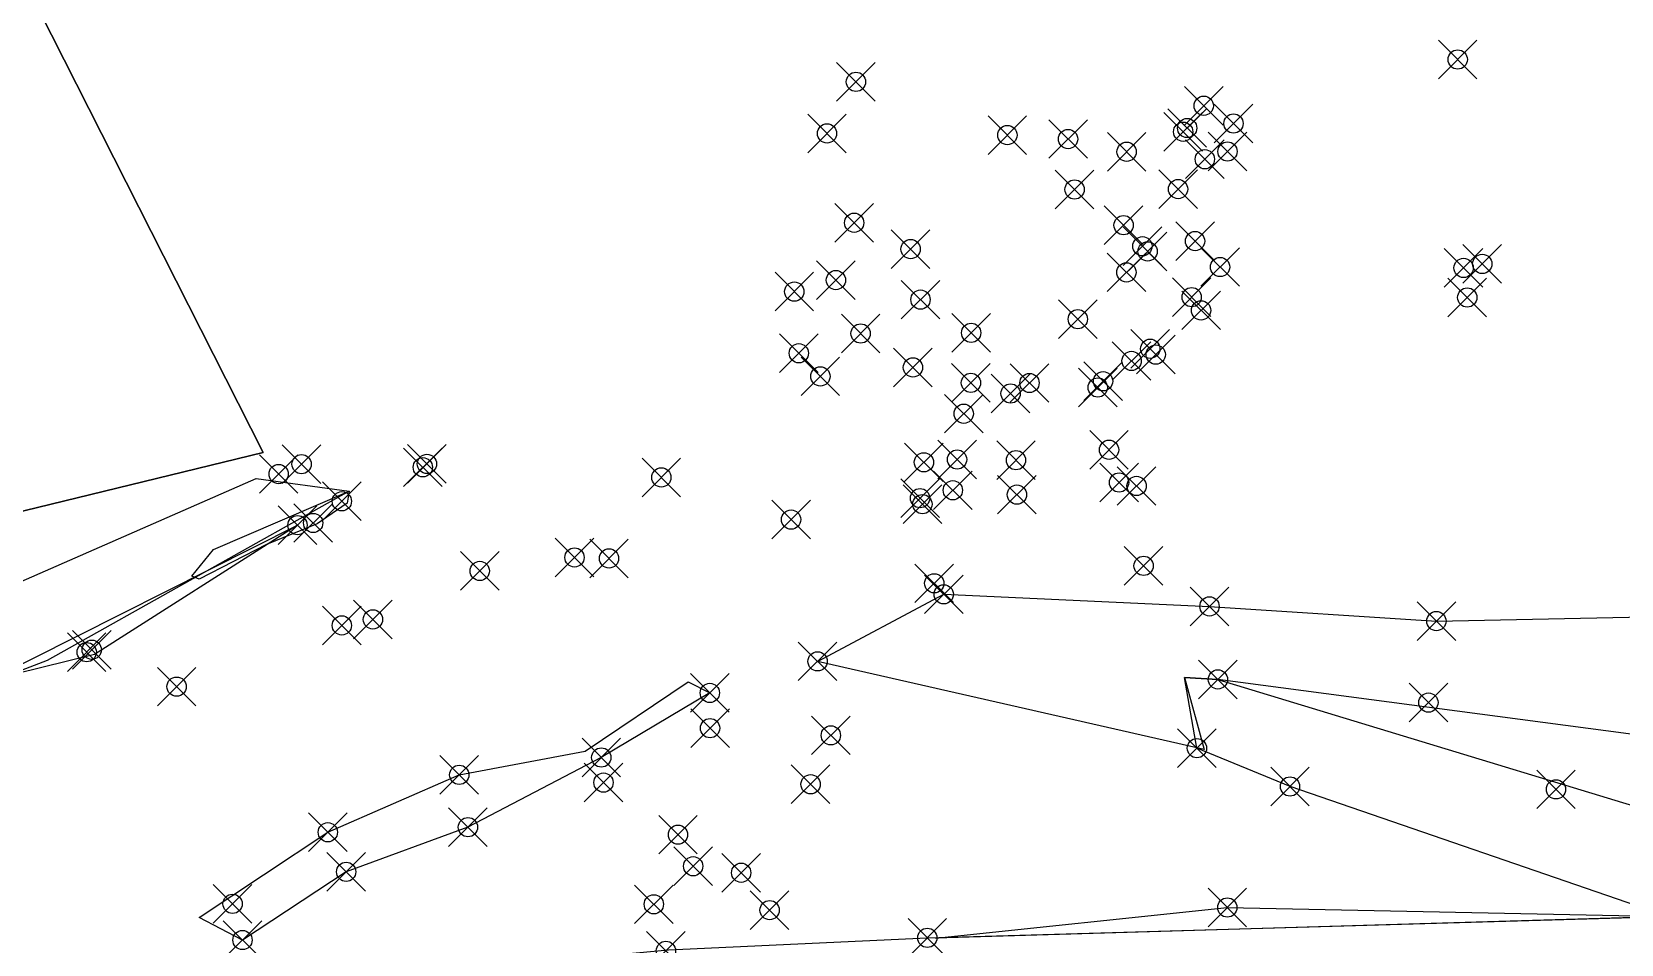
# Model space of a CAD drawing. Extents: x 83 to 1412852, y -76 to 4931706.
# Drawn here: x 1412690.2 to 1412756.1, y 4931586.4 to 4931624.3 of the extents above; entities that cross this region are included whole.
import ezdxf

# ---------------------------------------------------------------- set-up
doc = ezdxf.new("R2010")
doc.units = 0
doc.header["$MEASUREMENT"] = 0
doc.header["$PDMODE"] = 35
doc.header["$PDSIZE"] = 0.8
for name, color, linetype in [('Buildings-21-08-2020', 1, 'CONTINUOUS'), ('BUILDINGS21082020 entities', 1, 'CONTINUOUS'), ('Ground topo-Rev01', 1, 'CONTINUOUS'), ('New scratch layer', 1, 'CONTINUOUS'), ('nz-property-titles(LINZ DOWNLOAD)', 1, 'CONTINUOUS')]:
    doc.layers.add(name, color=color, linetype=linetype)

msp = doc.modelspace()

# ---------------------------------------------------------------- linework, layer by layer
at = {"layer": 'Buildings-21-08-2020', "color": 7}
for p in [(1412749.284, 4931623.138, 47.28), (1412738.753, 4931621.219, 47.09), (1412739.988, 4931620.481, 47.18), (1412730.609, 4931620.002, 47.69), (1412733.126, 4931619.837, 47.52), (1412737.899, 4931620.14, 47.44), (1412738.064, 4931620.295, 47.19), (1412735.555, 4931619.309, 47.49), (1412739.738, 4931619.322, 47.33), (1412738.798, 4931618.999, 47.56), (1412733.397, 4931617.745, 47.8), (1412737.689, 4931617.761, 47.55), (1412724.258, 4931616.364, 47.74), (1412735.429, 4931616.263, 47.86), (1412726.597, 4931615.273, 47.74), (1412736.426, 4931615.176, 47.9), (1412738.393, 4931615.603, 47.82), (1412739.43, 4931614.528, 47.8), (1412749.528, 4931614.491, 48.98), (1412750.303, 4931614.657, 48.66), (1412723.499, 4931613.986, 47.76), (1412735.545, 4931614.306, 47.79), (1412721.774, 4931613.508, 47.75), (1412727.008, 4931613.175, 47.8), (1412738.252, 4931613.277, 47.82), (1412749.68, 4931613.265, 48.8), (1412738.641, 4931612.73, 48.76), (1412729.107, 4931611.796, 47.92), (1412733.53, 4931612.366, 47.83), (1412724.524, 4931611.77, 47.78), (1412736.534, 4931611.137, 47.84), (1412721.961, 4931610.952, 47.69), (1412735.76, 4931610.631, 47.73), (1412736.762, 4931610.895, 48.79), (1412722.854, 4931609.992, 47.68), (1412726.694, 4931610.363, 47.84), (1412729.097, 4931609.724, 47.91), (1412730.743, 4931609.28, 47.92), (1412731.529, 4931609.717, 47.91), (1412734.357, 4931609.532, 47.88), (1412734.578, 4931609.79, 49.54), (1412728.8, 4931608.443, 47.88), (1412728.525, 4931606.542, 49.39), (1412730.967, 4931606.515, 49.44), (1412734.825, 4931606.947, 51.6), (1412727.148, 4931606.426, 49.26), (1412728.348, 4931605.266, 49.4), (1412735.241, 4931605.59, 51.56), (1412735.967, 4931605.445, 51.24), (1412726.988, 4931604.939, 49.39), (1412727.087, 4931604.692, 50.89), (1412731.006, 4931605.086, 49.76), (1412736.259, 4931602.132, 50.88), (1412727.578, 4931601.407, 50.97)]:
    msp.add_point(p, dxfattribs=at)
at = {"layer": 'BUILDINGS21082020 entities', "color": 7}
for p in [(1412749.284, 4931623.138, 47.28), (1412738.753, 4931621.219, 47.09), (1412739.988, 4931620.481, 47.18), (1412730.609, 4931620.002, 47.69), (1412733.126, 4931619.837, 47.52), (1412737.899, 4931620.14, 47.44), (1412738.064, 4931620.295, 47.19), (1412735.555, 4931619.309, 47.49), (1412739.738, 4931619.322, 47.33), (1412738.798, 4931618.999, 47.56), (1412733.397, 4931617.745, 47.8), (1412737.689, 4931617.761, 47.55), (1412724.258, 4931616.364, 47.74), (1412735.429, 4931616.263, 47.86), (1412726.597, 4931615.273, 47.74), (1412736.426, 4931615.176, 47.9), (1412738.393, 4931615.603, 47.82), (1412739.43, 4931614.528, 47.8), (1412749.528, 4931614.491, 48.98), (1412750.303, 4931614.657, 48.66), (1412723.499, 4931613.986, 47.76), (1412735.545, 4931614.306, 47.79), (1412721.774, 4931613.508, 47.75), (1412727.008, 4931613.175, 47.8), (1412738.252, 4931613.277, 47.82), (1412749.68, 4931613.265, 48.8), (1412738.641, 4931612.73, 48.76), (1412729.107, 4931611.796, 47.92), (1412733.53, 4931612.366, 47.83), (1412724.524, 4931611.77, 47.78), (1412736.534, 4931611.137, 47.84), (1412721.961, 4931610.952, 47.69), (1412735.76, 4931610.631, 47.73), (1412736.762, 4931610.895, 48.79), (1412722.854, 4931609.992, 47.68), (1412726.694, 4931610.363, 47.84), (1412729.097, 4931609.724, 47.91), (1412730.743, 4931609.28, 47.92), (1412731.529, 4931609.717, 47.91), (1412734.357, 4931609.532, 47.88), (1412734.578, 4931609.79, 49.54), (1412728.8, 4931608.443, 47.88), (1412728.525, 4931606.542, 49.39), (1412730.967, 4931606.515, 49.44), (1412734.825, 4931606.947, 51.6), (1412727.148, 4931606.426, 49.26), (1412728.348, 4931605.266, 49.4), (1412735.241, 4931605.59, 51.56), (1412735.967, 4931605.445, 51.24), (1412726.988, 4931604.939, 49.39), (1412727.087, 4931604.692, 50.89), (1412731.006, 4931605.086, 49.76), (1412736.259, 4931602.132, 50.88), (1412727.578, 4931601.407, 50.97)]:
    msp.add_point(p, dxfattribs=at)
at = {"layer": 'Ground topo-Rev01', "color": 7}
for p in [(1412724.33, 4931622.21, 46.77), (1412723.13, 4931620.07, 47.1), (1412736.21, 4931615.39, 47.82), (1412736.21, 4931615.39, 47.82), (1412700.39, 4931605.94, 49.77), (1412701.34, 4931606.35, 49.84), (1412706.37, 4931606.22, 50.55), (1412706.54, 4931606.36, 50.54), (1412716.26, 4931605.8, 49.81), (1412703.01, 4931604.81, 51.04), (1412701.82, 4931603.91, 51.36), (1412721.64, 4931604.05, 50.34), (1412701.17, 4931603.82, 51.36), (1412708.73, 4931601.92, 50.35), (1412712.66, 4931602.48, 49.75), (1412714.09, 4931602.44, 49.89), (1412727.97, 4931600.95, 51.19), (1412738.99, 4931600.45, 51.63), (1412703.01, 4931599.66, 51.33), (1412704.3, 4931599.91, 51.2), (1412748.4, 4931599.84, 51.93), (1412692.64, 4931598.65, 53.07), (1412692.43, 4931598.55, 52.98), (1412722.74, 4931598.17, 51.11), (1412739.34, 4931597.42, 51.81), (1412696.16, 4931597.12, 53.49), (1412718.27, 4931596.86, 52.05), (1412748.07, 4931596.46, 51.84), (1412718.28, 4931595.4, 52.26), (1412723.29, 4931595.1, 53.42), (1412713.77, 4931594.18, 52.95), (1412738.47, 4931594.57, 51.92), (1412707.88, 4931593.46, 54.11), (1412713.86, 4931593.14, 53.11), (1412722.45, 4931593.07, 53.98), (1412742.33, 4931592.98, 52.51), (1412753.36, 4931592.86, 54.59), (1412702.43, 4931591.08, 55.68), (1412708.24, 4931591.29, 54.33), (1412716.95, 4931590.98, 56), (1412703.19, 4931589.44, 55.71), (1412717.58, 4931589.67, 56.31), (1412719.57, 4931589.4, 56.42), (1412698.48, 4931588.11, 56.87), (1412715.95, 4931588.09, 56.98), (1412720.75, 4931587.85, 56.52), (1412739.73, 4931587.96, 55.9), (1412698.89, 4931586.61, 57.09), (1412716.45, 4931586.16, 57.22), (1412727.29, 4931586.7, 56.31)]:
    msp.add_point(p, dxfattribs=at)
at = {"layer": 'New scratch layer', "color": 7, "linetype": 'Continuous', "flags": 128}
for points in [[(1412663.967, 4931591.033), (1412678.589, 4931597.073), (1412689.714, 4931601.488), (1412699.464, 4931605.75), (1412703.311, 4931605.231), (1412690.791, 4931598.203), (1412676.699, 4931592.782), (1412668.541, 4931589.215), (1412663.967, 4931591.033)], [(1412699.887, 4931603.019), (1412697.088, 4931601.581), (1412696.794, 4931601.709), (1412697.682, 4931602.808), (1412703.311, 4931605.231), (1412703.228, 4931604.736), (1412701.983, 4931603.869), (1412699.887, 4931603.019)], [(1412688.376, 4931597.369), (1412701.17, 4931603.82), (1412692.748, 4931598.455), (1412688.376, 4931597.369)], [(1412727.97, 4931600.95), (1412738.99, 4931600.45), (1412748.4, 4931599.84), (1412761.03, 4931600.1), (1412771.45, 4931601.98), (1412777.75, 4931600.38), (1412773.48, 4931596.39), (1412761.8, 4931594.44), (1412739.34, 4931597.42), (1412737.953, 4931597.495), (1412738.764, 4931594.516), (1412722.74, 4931598.17), (1412727.97, 4931600.95)], [(1412739.34, 4931597.42), (1412764.26, 4931589.84), (1412758, 4931587.58), (1412742.33, 4931592.98), (1412738.47, 4931594.57), (1412737.953, 4931597.495), (1412739.34, 4931597.42)], [(1412697.089, 4931587.542), (1412702.43, 4931591.08), (1412707.88, 4931593.46), (1412713.102, 4931594.441), (1412717.37, 4931597.314), (1412718.27, 4931596.86), (1412713.77, 4931594.18), (1412708.24, 4931591.29), (1412703.19, 4931589.44), (1412698.89, 4931586.61), (1412697.089, 4931587.542)], [(1412776.225, 4931589.015), (1412764.43, 4931586.55), (1412755, 4931583.8), (1412739.68, 4931584.96), (1412724.3, 4931581.22), (1412720.26, 4931580.03), (1412715.15, 4931578.72), (1412709.2, 4931577.93), (1412707.868, 4931579.851), (1412694.687, 4931583.663), (1412693.533, 4931584.053), (1412692.818, 4931584.36), (1412692.912, 4931584.793), (1412697.21, 4931584.4), (1412716.552, 4931586.205), (1412727.29, 4931586.7), (1412758, 4931587.58), (1412776.225, 4931589.015)], [(1412739.73, 4931587.96), (1412758, 4931587.58), (1412727.632, 4931586.69), (1412739.73, 4931587.96)]]:
    msp.add_lwpolyline(points, close=True, dxfattribs=at)
at = {"layer": 'nz-property-titles(LINZ DOWNLOAD)', "color": 7, "linetype": 'Continuous', "flags": 128}
for points in [[(1412613.803, 4931689.704), (1412652.882, 4931699.249), (1412682.698, 4931640.466), (1412699.748, 4931606.839), (1412660.662, 4931597.302), (1412613.803, 4931689.704)], [(1412682.698, 4931640.466), (1412710.054, 4931647.15), (1412737.411, 4931653.834), (1412764.203, 4931660.383), (1412779.006, 4931654.39), (1412775.741, 4931621.476), (1412777.168, 4931607.161), (1412789.245, 4931608.4), (1412777.36, 4931579.102), (1412649.678, 4931531.313), (1412643.411, 4931543.701), (1412638.895, 4931552.662), (1412621.576, 4931587.766), (1412660.662, 4931597.302), (1412699.748, 4931606.839), (1412682.698, 4931640.466)]]:
    msp.add_lwpolyline(points, close=True, dxfattribs=at)

doc.saveas('drawing.dxf')
